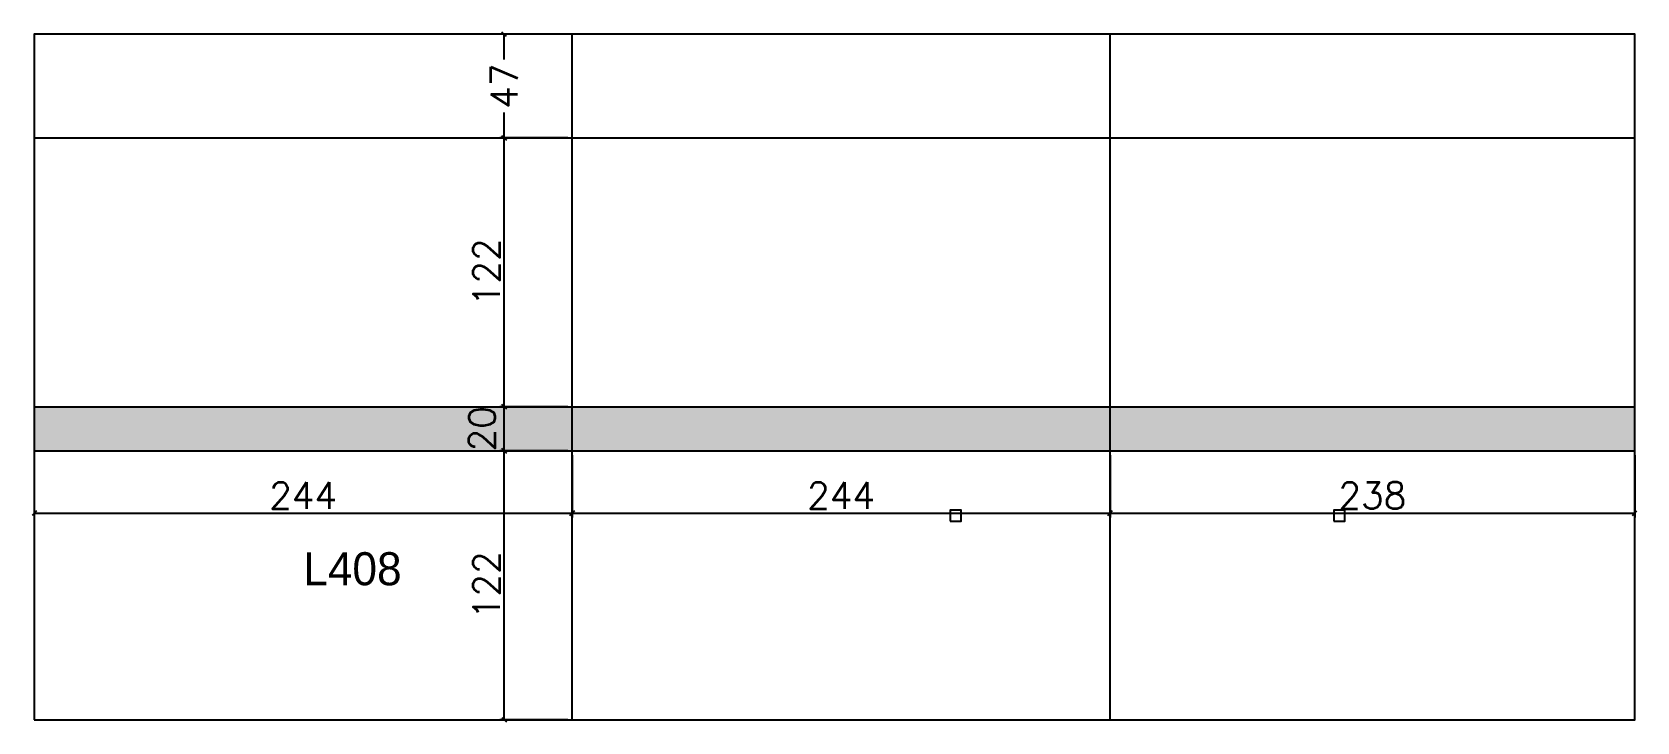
# Model space of a CAD drawing. Extents: x 5051 to 5779, y 2202 to 2515.
import ezdxf

# ---------------------------------------------------------------- set-up
doc = ezdxf.new("R2010")
doc.units = 0
for name, color, linetype in [('3', 2, 'Continuous'), ('COTA', 241, 'Continuous'), ('Hachura', 251, 'Continuous'), ('NOMENCLATURA', 7, 'Continuous'), ('PAINEIS', 6, 'Continuous')]:
    doc.layers.add(name, color=color, linetype=linetype)
doc.styles.add('Romans', font='romans.shx', dxfattribs={"height": 12})
doc.dimstyles.new('cotas', dxfattribs={"dimtxt": 9, "dimasz": 2, "dimexe": 2, "dimexo": 2, "dimgap": 2, "dimtad": 1, "dimdec": 1, "dimzin": 12, "dimtxsty": 'Romans', "dimblk": 'OBLIQUE', "dimcen": 2.5, "dimclrd": 4, "dimclre": 4, "dimclrt": 240, "dimazin": 3, "dimtfac": 1, "dimtmove": 0, "dimatfit": 3})

# ---------------------------------------------------------------- blocks, each defined once
blk = doc.blocks.new('_OBLIQUE')
at = {"color": 0, "linetype": 'BYBLOCK'}
blk.add_line((-0.5, -0.5), (0.5, 0.5), dxfattribs=at)

msp = doc.modelspace()

# ---------------------------------------------------------------- hatches: boundary and pattern name
at = {"layer": 'Hachura'}
h = msp.add_hatch(color=8, dxfattribs=at)
h.dxf.hatch_style = 1
h.paths.add_polyline_path([(5052.47, 2345.12), (5052.47, 2325.12), (5778.47, 2325.12), (5778.47, 2345.12)])

# ---------------------------------------------------------------- linework, layer by layer
at = {"layer": '3', "lineweight": 25}
for points in [[(5467.97, 2293.16), (5472.97, 2293.16), (5472.97, 2298.16), (5467.97, 2298.16)], [(5641.97, 2293.16), (5646.97, 2293.16), (5646.97, 2298.16), (5641.97, 2298.16)], [(5641.97, 2293.16), (5646.97, 2293.16), (5646.97, 2298.16), (5641.97, 2298.16)]]:
    msp.add_lwpolyline(points, close=True, dxfattribs=at)
at = {"layer": 'PAINEIS'}
for p, q in [((5296.47, 2203.12), (5296.47, 2514.12)), ((5540.47, 2203.12), (5540.47, 2514.12)), ((5052.47, 2467.12), (5778.47, 2467.12))]:
    msp.add_line(p, q, dxfattribs=at)
at = {"layer": 'PAINEIS', "lineweight": 25}
for p, q in [((5052.47, 2345.12), (5778.47, 2345.12)), ((5052.47, 2325.12), (5778.47, 2325.12))]:
    msp.add_line(p, q, dxfattribs=at)
at = {"layer": 'PAINEIS'}
msp.add_lwpolyline([(5052.47, 2203.12), (5778.47, 2203.12), (5778.47, 2514.12), (5052.47, 2514.12)], close=True, dxfattribs=at)

# ---------------------------------------------------------------- texts
at = {"layer": 'NOMENCLATURA'}
msp.add_text('L408', height=15, dxfattribs=at).set_placement((5174.47, 2264.12))

# ---------------------------------------------------------------- dimensions: what is measured, and where the dimension line sits
at = {"layer": 'COTA'}
msp.add_linear_dim(base=(5265.61, 2467.12), p1=(5296.47, 2467.12), p2=(5296.47, 2514.12), angle=90, location=(5265.61, 2490.62), dimstyle='cotas', override={"dimtmove": 2}, dxfattribs=at).render()
for base, p1, p2 in [((5265.61, 2345.12), (5296.47, 2345.12), (5296.47, 2467.12)), ((5265.61, 2325.12), (5296.47, 2325.12), (5296.47, 2345.12)), ((5265.61, 2203.12), (5296.47, 2203.12), (5296.47, 2325.12))]:
    msp.add_linear_dim(base=base, p1=p1, p2=p2, angle=90, dimstyle='cotas', dxfattribs=at).render()
for base, p1, p2 in [((5052.47, 2296.85), (5052.47, 2325.12), (5296.47, 2325.12)), ((5296.47, 2296.85), (5296.47, 2325.12), (5540.47, 2325.12)), ((5540.47, 2296.85), (5540.47, 2325.12), (5778.47, 2325.12))]:
    msp.add_linear_dim(base=base, p1=p1, p2=p2, dimstyle='cotas', dxfattribs=at).render()

doc.saveas('drawing.dxf')
